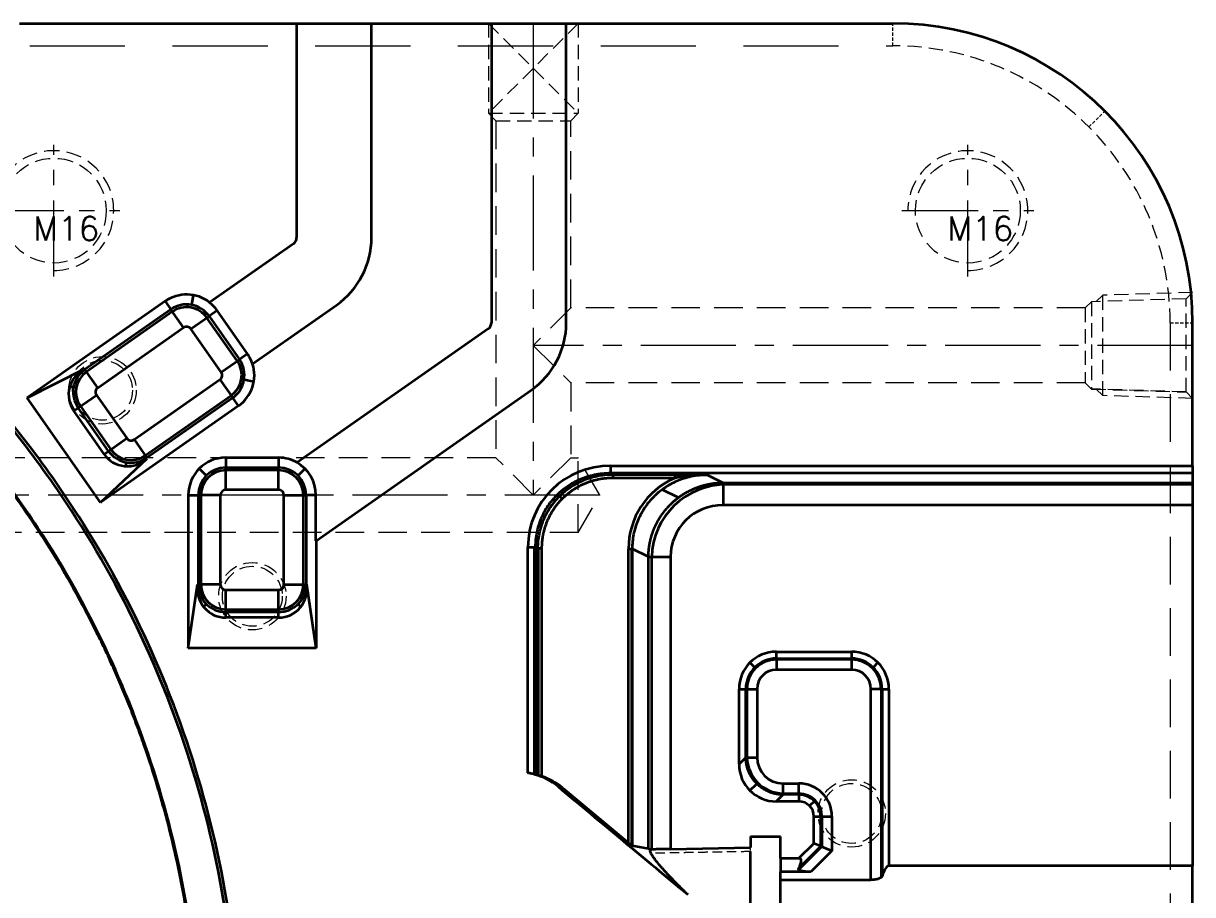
# Model space of a CAD drawing. Header units: millimetres. Extents: x -55 to 464, y 64 to 432.
# Drawn here: x 289.3 to 445.3, y 315.7 to 432 of the extents above; entities that cross this region are included whole.
import ezdxf

# ---------------------------------------------------------------- set-up
doc = ezdxf.new("R2010")
doc.units = ezdxf.units.MM
doc.linetypes.add('CENTER', pattern=[50.8, 31.75, -6.35, 6.35, -6.35])
doc.linetypes.add('HIDDEN', pattern=[9.525, 6.35, -3.175])
for name, color, linetype, lineweight in [('cool', 153, 'HIDDEN', 9), ('core', 7, 'Continuous', 20), ('screw', 33, 'Continuous', 13)]:
    doc.layers.add(name, color=color, linetype=linetype, lineweight=lineweight)
doc.styles.add('TXT', font='txt.shx', dxfattribs={"bigfont": 'gbcbig.shx'})

# ---------------------------------------------------------------- blocks, each defined once
blk = doc.blocks.new('screw_m16_g')
at = {"layer": 'screw', "color": 1, "linetype": 'CENTER', "ltscale": 0.32}
for p, q in [((0, -8.8), (0, 8.8)), ((-8.8, 0), (8.8, 0))]:
    blk.add_line(p, q, dxfattribs=at)
at = {"layer": 'screw', "color": 33, "linetype": 'HIDDEN', "ltscale": 0.32}
blk.add_circle((0, 0), 7, dxfattribs=at)
at = {"layer": 'screw', "color": 92, "linetype": 'HIDDEN', "ltscale": 0.32}
blk.add_arc((0, 0), 8, 270, 180, dxfattribs=at)
at = {"layer": 'screw', "color": 6, "style": 'TXT'}
blk.add_text('M16', height=3.2, dxfattribs=at).set_placement((-2.72, -4))
blk = doc.blocks.new('cool_jt_f12')
at = {"layer": 'cool', "ltscale": 0.3}
for p, q in [((0, 7.0785), (0.856, 6.2225)), ((0, 7.0785), (12, 6.7035)), ((12, 6.7035), (12.856, 5.8475)), ((12, 6.7035), (12, -6.7035)), ((0.856, 6.2225), (0.856, -6.2225)), ((13.5, 5.827375), (0.856, 6.2225)), ((0.856, 6.2225), (13.5, 5.827375)), ((14.327375, 5), (13.5, 5.827375)), ((13.5, -5.827375), (13.5, 5.827375)), ((14.327375, -5), (14.327375, 5)), ((0.856, -6.2225), (0, -7.0785)), ((0.856, -6.2225), (13.5, -5.827375)), ((12, -6.7035), (12.856, -5.8475)), ((13.5, -5.827375), (14.327375, -5)), ((0, -7.0785), (12, -6.7035))]:
    blk.add_line(p, q, dxfattribs=at)
blk = doc.blocks.new('cool_jt_g15')
at = {"layer": 'cool', "ltscale": 0.3}
for p, q in [((0, 6), (12, 6)), ((0, 6), (12, -6)), ((0, -6), (12, 6)), ((12, -6), (12, 6)), ((12, 6), (13, 5)), ((13, -5), (13, 5)), ((0, -6), (12, -6)), ((12, -6), (13, -5))]:
    blk.add_line(p, q, dxfattribs=at)
blk = doc.blocks.new('H-SL-3-1')
at = {"layer": 'cool', "color": 1, "linetype": 'CENTER', "ltscale": 0.4}
for p, q in [((412, 63), (412, 0)), ((500, 20), (412, 20)), ((420.89, 0), (0, 0))]:
    blk.add_line(p, q, dxfattribs=at)
at = {"layer": 'cool', "ltscale": 0.6}
for p, q in [((407, 50), (407, 5)), ((417, 25), (417, 50)), ((417, 25), (412, 20)), ((485.67, 25), (417, 25)), ((412, 20), (417, 15)), ((485.67, 15), (417, 15)), ((417, 15), (417, 5)), ((407, 5), (14.33, 5)), ((412, 0), (407, 5)), ((417, 5), (412, 0)), ((417, 5), (418, 5)), ((418, -5), (418, 5)), ((420.89, 0), (418, 5)), ((418, -5), (420.89, 0)), ((418, -5), (14.33, -5))]:
    blk.add_line(p, q, dxfattribs=at)
for name, p, rotation in [('cool_jt_g15', (412, 63), 269.9999999999961), ('cool_jt_f12', (500, 20), 180)]:
    blk.add_blockref(name, p, dxfattribs=dict(at, rotation=rotation))

msp = doc.modelspace()

# ---------------------------------------------------------------- linework, layer by layer
at = {"layer": 'core', "color": 7, "linetype": 'Continuous', "lineweight": 35}
for p, q in [((288.77, 432.005), (325.745, 432.005)), ((325.745, 432.005), (335.745, 432.005)), ((325.745, 432.005), (325.745, 403.404)), ((335.745, 432.005), (351.734, 432.005)), ((335.745, 403.404), (335.745, 432.005)), ((351.734, 432.005), (361.734, 432.005)), ((351.734, 432.005), (351.734, 392.024)), ((361.734, 432.005), (405.328, 432.005)), ((361.734, 392.024), (361.734, 432.005)), ((325.318, 402.585), (314.119, 394.743)), ((308.185, 394.89), (289.77, 381.996)), ((308.185, 394.89), (308.944, 393.806)), ((311.921, 395.719), (311.691, 394.415)), ((308.944, 393.806), (297.492, 385.787)), ((309.152, 393.509), (297.7, 385.49)), ((310.648, 391.373), (308.944, 393.806)), ((315.134, 393.653), (314.064, 392.903)), ((314.119, 394.743), (314.105, 394.733)), ((319.177, 387.879), (315.134, 393.653)), ((319.855, 386.552), (331.054, 394.393)), ((311.631, 391.199), (314.064, 392.903)), ((317.81, 386.921), (313.767, 392.695)), ((314.064, 392.903), (318.107, 387.129)), ((445.328, 372.921), (445.328, 392.005)), ((299.196, 383.354), (310.648, 391.373)), ((315.673, 385.425), (311.631, 391.199)), ((351.307, 391.205), (325.815, 373.355)), ((315.673, 385.425), (318.107, 387.129)), ((319.177, 387.879), (318.107, 387.129)), ((289.77, 381.996), (297.442, 385.858)), ((297.442, 385.858), (297.492, 385.787)), ((299.196, 383.354), (297.492, 385.787)), ((319.841, 386.542), (319.855, 386.552)), ((304.048, 376.424), (315.5, 384.443)), ((315.5, 384.443), (317.204, 382.009)), ((320.019, 384.152), (318.716, 384.382)), ((295.47, 383.504), (295.98, 383.414)), ((296.589, 380.667), (299.022, 382.371)), ((299.022, 382.371), (303.065, 376.597)), ((328.333, 362.91), (357.043, 383.013)), ((299.549, 368.031), (289.77, 381.996)), ((296.886, 380.875), (300.929, 375.101)), ((317.963, 380.925), (299.549, 368.031)), ((305.544, 374.288), (316.996, 382.306)), ((317.204, 382.009), (305.752, 373.99)), ((317.963, 380.925), (317.204, 382.009)), ((295.993, 380.25), (296.589, 380.667)), ((300.036, 374.476), (295.993, 380.25)), ((300.632, 374.893), (296.589, 380.667)), ((300.632, 374.893), (303.065, 376.597)), ((304.048, 376.424), (305.752, 373.99)), ((300.036, 374.476), (300.632, 374.893)), ((299.549, 368.031), (305.802, 373.919)), ((303.005, 373.381), (302.915, 372.871)), ((305.802, 373.919), (305.752, 373.99)), ((316.284, 374.014), (316.284, 372.69)), ((316.284, 374.014), (323.333, 374.014)), ((323.333, 374.014), (323.333, 372.69)), ((325.815, 373.355), (325.799, 373.344)), ((312.749, 372.549), (313.685, 371.614)), ((316.284, 369.72), (316.284, 372.69)), ((316.284, 372.69), (323.333, 372.69)), ((323.333, 372.327), (316.284, 372.327)), ((323.333, 369.72), (323.333, 372.69)), ((325.933, 371.614), (326.857, 372.538)), ((367.636, 372.921), (445.328, 372.921)), ((367.636, 372.921), (367.636, 371.925)), ((367.636, 372.005), (445.328, 372.005)), ((445.328, 371.925), (367.636, 371.925)), ((367.636, 371.925), (367.961, 371.783)), ((367.961, 371.783), (367.961, 371.284)), ((367.961, 371.783), (376.197, 371.783)), ((367.961, 371.743), (376.197, 371.743)), ((376.197, 371.783), (376.197, 371.284)), ((380.532, 371.703), (382.652, 370.661)), ((445.328, 372.921), (445.328, 371.925)), ((445.328, 371.925), (445.328, 370.661)), ((362.129, 369.945), (361.775, 370.1)), ((376.197, 371.284), (367.961, 371.284)), ((382.652, 370.661), (445.328, 370.661)), ((382.652, 370.661), (382.652, 367.673)), ((445.328, 370.422), (383.139, 370.422)), ((445.328, 370.661), (445.328, 367.673)), ((311.284, 369.014), (312.608, 369.014)), ((311.284, 369.014), (311.284, 348.553)), ((315.579, 369.014), (312.608, 369.014)), ((312.608, 369.014), (312.608, 357.053)), ((312.971, 369.014), (312.971, 357.053)), ((315.579, 357.053), (315.579, 369.014)), ((323.333, 369.72), (316.284, 369.72)), ((324.039, 369.014), (327.009, 369.014)), ((324.039, 357.053), (324.039, 369.014)), ((326.646, 357.053), (326.646, 369.014)), ((327.009, 369.014), (327.009, 357.053)), ((328.316, 369.014), (327.009, 369.014)), ((328.316, 362.898), (328.316, 369.014)), ((361.196, 368.527), (360.85, 368.874)), ((374.52, 369.742), (376.694, 368.674)), ((445.328, 367.673), (382.652, 367.673)), ((445.328, 367.673), (445.328, 319.505)), ((328.333, 362.91), (328.316, 362.898)), ((328.333, 362.91), (328.333, 348.553)), ((356.61, 331.904), (356.61, 362.068)), ((356.61, 362.068), (357.591, 362.068)), ((357.43, 362.068), (357.43, 331.731)), ((357.591, 362.068), (357.591, 331.69)), ((357.949, 361.911), (357.591, 362.068)), ((357.949, 331.596), (357.949, 361.911)), ((357.949, 361.911), (358.439, 361.911)), ((358.029, 331.574), (358.029, 361.911)), ((358.439, 361.911), (358.439, 331.455)), ((370.029, 361.822), (370.522, 361.822)), ((370.029, 322.596), (370.029, 361.822)), ((370.448, 361.822), (370.448, 322.273)), ((372.697, 360.753), (370.522, 361.822)), ((370.522, 361.822), (370.522, 322.233)), ((372.697, 321.811), (372.697, 360.753)), ((372.697, 360.753), (375.65, 360.753)), ((373.137, 321.674), (373.137, 360.753)), ((375.65, 360.753), (375.65, 321.749)), ((311.284, 348.553), (312.521, 357.053)), ((312.521, 357.053), (312.608, 357.053)), ((315.579, 357.053), (312.608, 357.053)), ((316.284, 356.348), (323.333, 356.348)), ((316.284, 353.377), (316.284, 356.348)), ((323.333, 353.377), (323.333, 356.348)), ((324.039, 357.053), (327.009, 357.053)), ((327.096, 357.053), (327.009, 357.053)), ((328.333, 348.553), (327.096, 357.053)), ((313.318, 354.087), (313.685, 354.454)), ((325.933, 354.454), (326.299, 354.087)), ((316.284, 353.74), (323.333, 353.74)), ((323.333, 353.377), (316.284, 353.377)), ((316.284, 352.649), (316.284, 353.377)), ((323.333, 352.649), (323.333, 353.377)), ((323.333, 352.649), (316.284, 352.649)), ((328.333, 348.553), (311.284, 348.553)), ((389.785, 348.101), (399.796, 348.101)), ((389.785, 347.191), (389.785, 348.101)), ((399.796, 348.101), (399.796, 347.191)), ((386.892, 345.993), (386.249, 346.636)), ((389.785, 347.191), (389.785, 345.699)), ((389.785, 347.191), (399.796, 347.191)), ((399.796, 347.05), (389.785, 347.05)), ((399.796, 347.191), (399.796, 345.699)), ((403.331, 346.636), (402.688, 345.993)), ((399.796, 345.699), (389.785, 345.699)), ((384.785, 333.073), (384.785, 343.101)), ((384.785, 343.101), (385.695, 343.101)), ((385.695, 343.101), (387.186, 343.101)), ((385.695, 333.983), (385.695, 343.101)), ((385.836, 343.101), (385.836, 333.983)), ((387.186, 343.101), (387.186, 333.983)), ((403.886, 343.101), (402.394, 343.101)), ((402.394, 317.622), (402.394, 343.101)), ((403.745, 343.101), (403.745, 317.936)), ((403.886, 343.101), (404.796, 343.101)), ((403.886, 343.101), (403.886, 318.106)), ((404.796, 343.101), (404.796, 319.505)), ((385.695, 333.983), (384.785, 333.073)), ((385.695, 333.983), (387.186, 333.983)), ((357.591, 331.69), (357.949, 331.596)), ((361.238, 329.923), (360.639, 330.08)), ((361.238, 329.923), (370.029, 322.596)), ((386.238, 329.554), (387.155, 330.471)), ((390.667, 330.502), (392.785, 330.502)), ((390.667, 329.011), (390.667, 330.502)), ((392.785, 329.011), (392.785, 330.502)), ((389.757, 328.101), (390.667, 329.011)), ((392.785, 328.101), (389.757, 328.101)), ((390.667, 329.152), (392.785, 329.152)), ((392.785, 329.011), (390.667, 329.011)), ((392.785, 329.011), (392.785, 328.101)), ((394.842, 328.158), (394.199, 327.515)), ((394.785, 326.101), (395.695, 326.101)), ((394.785, 322.505), (394.785, 326.101)), ((395.695, 326.101), (397.186, 326.101)), ((395.695, 322.128), (395.695, 326.101)), ((395.836, 326.101), (395.836, 322.069)), ((397.186, 326.101), (397.186, 321.51)), ((386.329, 323.406), (386.329, 321.935)), ((386.329, 323.404), (390.329, 323.404)), ((390.329, 320.505), (390.329, 323.406)), ((370.522, 322.233), (372.697, 321.811)), ((375.65, 321.749), (386.329, 321.935)), ((392.724, 319.158), (395.695, 322.128)), ((392.765, 318.999), (395.836, 322.069)), ((392.785, 320.505), (394.785, 322.505)), ((397.186, 321.51), (394.369, 318.692)), ((395.695, 322.128), (394.785, 322.505)), ((395.695, 322.128), (397.186, 321.51)), ((390.329, 320.505), (392.785, 320.505)), ((390.329, 320.505), (390.329, 318.692)), ((390.329, 317.622), (390.329, 318.692)), ((394.369, 318.692), (390.329, 318.692)), ((445.328, 319.505), (404.796, 319.505)), ((445.328, 264.506), (445.328, 319.505)), ((390.329, 266.389), (390.329, 317.622)), ((390.329, 317.622), (402.394, 317.622))]:
    msp.add_line(p, q, dxfattribs=at)
at = {"layer": 'core', "color": 8, "linetype": 'HIDDEN', "lineweight": 18, "ltscale": 0.07}
for p, q in [((405.328, 429.005), (405.328, 432.005)), ((431.491, 418.168), (433.612, 420.289)), ((442.328, 392.005), (445.328, 392.005))]:
    msp.add_line(p, q, dxfattribs=at)
at = {"layer": 'core', "color": 8, "linetype": 'HIDDEN', "lineweight": 18, "ltscale": 2}
msp.add_line((-14.672, 429.005), (405.328, 429.005), dxfattribs=at)
at = {"layer": 'core', "color": 8, "linetype": 'HIDDEN', "lineweight": 18}
msp.add_line((442.328, 392.005), (442.328, 172.005), dxfattribs=at)
at = {"layer": 'core', "color": 8, "linetype": 'HIDDEN', "lineweight": 18, "ltscale": 0.005}
msp.add_line((357.591, 331.69), (357.43, 331.732), dxfattribs=at)
at = {"layer": 'core', "color": 8, "linetype": 'HIDDEN', "lineweight": 18, "ltscale": 0.3}
for centre, radius in [((299.829, 383.005), 4.5), ((299.829, 383.005), 4), ((319.829, 355.505), 4.5), ((319.829, 355.505), 4), ((399.829, 326.505), 4.5), ((399.829, 326.505), 4)]:
    msp.add_circle(centre, radius, dxfattribs=at)
at = {"layer": 'core', "color": 7, "linetype": 'Continuous', "lineweight": 35}
for centre, radius, start, end in [((405.328, 392.005), 40, 0, 90), ((324.745, 403.404), 1, 305, 0), ((324.745, 403.404), 11, 305, 0), ((311.053, 390.795), 5, 52.16559, 125), ((311.053, 390.795), 3.676, 35, 125), ((311.053, 390.795), 3.314, 35, 125), ((311.053, 390.795), 4.983, 35, 52.2255), ((350.734, 392.024), 1, 305, 0), ((350.734, 392.024), 11, 305, 0), ((311.053, 390.795), 0.706, 35, 125), ((315.095, 385.021), 3.676, 305, 35), ((315.095, 385.021), 4.983, 17.7745, 35), ((299.6, 382.776), 3.676, 125, 215), ((299.6, 382.776), 3.314, 125, 215), ((315.095, 385.021), 3.314, 305, 35), ((315.095, 385.021), 5, 305, 17.83441), ((315.095, 385.021), 0.706, 305, 35), ((299.6, 382.776), 0.706, 125, 215), ((303.643, 377.002), 0.706, 215, 305), ((303.643, 377.002), 3.676, 215, 305), ((303.643, 377.002), 3.314, 215, 305), ((316.284, 369.014), 5, 90, 180), ((323.333, 369.014), 5, 60.2408, 90), ((323.333, 369.014), 4.983, 0, 60.33225), ((316.284, 369.014), 3.676, 90, 180), ((316.284, 369.014), 3.314, 90, 180), ((323.333, 369.014), 3.676, 0, 90), ((323.333, 369.014), 3.314, 0, 90), ((316.284, 369.014), 0.706, 90, 180), ((323.333, 369.014), 0.706, 0, 90), ((316.284, 357.053), 3.676, 180, 270), ((316.284, 357.053), 3.314, 180, 270), ((316.284, 357.053), 0.706, 180, 270), ((323.333, 357.053), 3.314, 270, 0), ((323.333, 357.053), 0.706, 270, 0), ((323.333, 357.053), 3.676, 270, 0), ((389.785, 343.101), 5, 90, 180), ((399.796, 343.101), 5, 0, 90), ((389.785, 343.101), 4.09, 90, 180), ((389.785, 343.101), 3.949, 90, 180), ((399.796, 343.101), 4.09, 0, 90), ((399.796, 343.101), 3.949, 0, 90), ((389.785, 343.101), 2.598, 90, 180), ((399.796, 343.101), 2.598, 0, 90), ((392.785, 326.101), 4.402, 0, 90), ((392.785, 326.101), 3.051, 0, 90), ((392.785, 326.101), 2.91, 0, 90), ((392.785, 326.101), 2, 0, 90)]:
    msp.add_arc(centre, radius, start, end, dxfattribs=at)
at = {"layer": 'core', "color": 8, "linetype": 'HIDDEN', "lineweight": 18, "ltscale": 0.3}
msp.add_arc((405.328, 392.005), 37, 0, 90, dxfattribs=at)
at = {"layer": 'core', "color": 7, "linetype": 'Continuous', "lineweight": 35}
for centre, major_axis, ratio, start_param, end_param in [((299.142, 382.455), (3.149, 2.205), 0.9893532, 1.4247433, 3.1415927), ((303.185, 376.681), (3.149, 2.205), 0.9893532, 3.1415927, 4.858442), ((367.827, 361.879), (10.311, -4.52), 0.9770757, 1.9925804, 3.5463201), ((380.695, 361.661), (9.608, -4.72), 0.9808758, 2.4551548, 3.5906035), ((383.295, 360.383), (9.151, -4.495), 0.9808758, 2.0350898, 3.5690336), ((382.76, 360.646), (6.405, -3.147), 0.9808758, 2.0350898, 3.5906035), ((316.284, 356.494), (0, 3.844), 0.9893532, 1.4247433, 3.1415927), ((323.333, 356.494), (0, 3.844), 0.9893532, 3.1415927, 4.858442), ((390.863, 334.179), (3.574, 3.574), 0.9891328, 2.3897481, 3.8934372), ((390.706, 334.022), (2.502, 2.502), 0.9891328, 2.3616577, 3.9215276), ((389.812, 333.128), (3.574, 3.574), 0.9891328, 2.361657, 3.9215283), ((355.398, 323.994), (-7.901, 2.075), 0.9793727, 4.2664215, 4.7123859), ((355.997, 323.837), (-7.901, 2.075), 0.9793727, 4.2664215, 4.6601083), ((370.029, 322.653), (-0.499, 0.419), 0.0669995, 1.6269993, 3.0215425), ((375.65, 319.29), (-2.995, 2.515), 0.0669995, 5.8523815, 6.1631352), ((364.285, 292.005), (28.736, 28.42), 0.0739094, 6.0491101, 6.3577405), ((404.796, 292.005), (0, 27.5), 0.1051042, 0.0000379, 0.3202838)]:
    msp.add_ellipse(centre, major_axis=major_axis, ratio=ratio, start_param=start_param, end_param=end_param, dxfattribs=at)
at = {"layer": 'core', "color": 8, "linetype": 'HIDDEN', "lineweight": 18, "ltscale": 0.02}
msp.add_ellipse((355.398, 323.994), major_axis=(-7.901, 2.075), ratio=0.9793727, start_param=4.7123858, end_param=4.8150263, dxfattribs=at)
at = {"layer": 'core', "color": 7, "linetype": 'Continuous', "lineweight": 35}
for points, knots in [([(286.888, 204.414), (289.596, 207.7), (296.261, 216.598), (305.236, 232.202), (312.738, 251.383), (317.306, 271.466), (318.84, 292.005), (317.306, 312.544), (312.738, 332.627), (305.236, 351.808), (296.261, 367.412), (289.596, 376.31), (286.888, 379.597)], [0, 0, 0, 0, 0.0672927, 0.1754696, 0.2836464, 0.3918232, 0.5, 0.6081768, 0.7163536, 0.8245304, 0.9327073, 1, 1, 1, 1]), ([(286.705, 204.826), (289.358, 208.055), (295.956, 216.877), (304.871, 232.378), (312.35, 251.503), (316.906, 271.527), (318.435, 292.005), (316.906, 312.484), (312.35, 332.508), (304.871, 351.633), (295.956, 367.133), (289.358, 375.955), (286.705, 379.184)], [0, 0, 0, 0, 0.0663674, 0.1747756, 0.2831837, 0.3915919, 0.5, 0.6084081, 0.7168163, 0.8252244, 0.9336326, 1, 1, 1, 1]), ([(284.345, 210.083), (285.488, 211.53), (286.6, 213), (287.951, 214.867), (288.219, 215.241), (288.752, 215.994), (289.017, 216.372), (289.804, 217.508), (290.32, 218.271), (291.845, 220.575), (292.829, 222.131), (294.256, 224.497), (294.723, 225.29), (295.412, 226.488), (295.64, 226.888), (296.091, 227.692), (296.314, 228.095), (297.422, 230.116), (298.273, 231.75), (299.498, 234.226), (299.897, 235.055), (300.679, 236.722), (301.061, 237.56), (301.808, 239.244), (302.173, 240.09), (302.707, 241.365), (302.883, 241.792), (303.23, 242.645), (303.401, 243.073), (304.245, 245.215), (304.884, 246.94), (306.089, 250.414), (306.656, 252.162), (307.715, 255.682), (308.208, 257.453), (308.893, 260.128), (309.112, 261.023), (309.426, 262.369), (309.529, 262.819), (309.729, 263.718), (309.827, 264.169), (310.303, 266.421), (310.646, 268.228), (311.105, 270.947), (311.248, 271.855), (311.515, 273.673), (311.64, 274.584), (311.985, 277.319), (312.176, 279.148), (312.407, 281.9), (312.474, 282.819), (312.546, 283.969), (312.56, 284.199), (312.586, 284.659), (312.624, 285.349), (312.656, 286.039), (312.751, 288.34), (312.789, 290.179), (312.789, 293.855), (312.713, 297.53), (312.483, 301.201), (312.252, 303.953), (312.166, 304.87), (312.046, 306.016), (312.021, 306.246), (311.97, 306.704), (311.893, 307.391), (311.699, 308.991), (311.512, 310.359), (311.244, 312.179), (311.101, 313.087), (310.642, 315.806), (309.956, 319.417), (309.119, 322.999), (308.434, 325.674), (308.196, 326.564), (307.887, 327.675), (307.825, 327.896), (307.699, 328.34), (307.508, 329.004), (307.312, 329.667), (306.648, 331.873), (306.08, 333.626), (305.173, 336.238), (304.861, 337.105), (304.381, 338.402), (304.218, 338.833), (303.889, 339.694), (303.722, 340.123), (302.877, 342.265), (302.166, 343.962), (301.046, 346.483), (300.665, 347.319), (299.884, 348.984), (299.484, 349.812), (298.26, 352.285), (297.41, 353.917), (296.413, 355.735), (296.302, 355.937), (296.078, 356.34), (295.966, 356.541), (295.627, 357.144), (294.944, 358.346), (294.242, 359.536), (292.816, 361.899), (291.833, 363.454), (289.803, 366.519), (288.756, 368.031), (286.599, 371.011), (285.488, 372.48), (284.345, 373.927)], [0, 0, 0, 0, 0.03125, 0.03125, 0.0390625, 0.0390625, 0.046875, 0.046875, 0.0625, 0.0625, 0.09375, 0.09375, 0.109375, 0.109375, 0.1171875, 0.1171875, 0.125, 0.125, 0.15625, 0.15625, 0.171875, 0.171875, 0.1875, 0.1875, 0.203125, 0.203125, 0.2109375, 0.2109375, 0.21875, 0.21875, 0.25, 0.25, 0.28125, 0.28125, 0.3125, 0.3125, 0.328125, 0.328125, 0.3359375, 0.3359375, 0.34375, 0.34375, 0.375, 0.375, 0.390625, 0.390625, 0.40625, 0.40625, 0.4375, 0.4375, 0.453125, 0.453125, 0.4570313, 0.4570313, 0.4609375, 0.46875, 0.46875, 0.5, 0.5, 0.53125, 0.5625, 0.5625, 0.578125, 0.578125, 0.5820313, 0.5820313, 0.5859375, 0.59375, 0.609375, 0.609375, 0.625, 0.625, 0.65625, 0.6875, 0.6875, 0.703125, 0.703125, 0.7070313, 0.7070313, 0.7109375, 0.71875, 0.71875, 0.75, 0.75, 0.765625, 0.765625, 0.7734375, 0.7734375, 0.78125, 0.78125, 0.8125, 0.8125, 0.828125, 0.828125, 0.84375, 0.84375, 0.875, 0.875, 0.8789063, 0.8789063, 0.8828125, 0.8828125, 0.890625, 0.90625, 0.90625, 0.9375, 0.9375, 0.96875, 0.96875, 1, 1, 1, 1]), ([(284.408, 209.943), (286.808, 212.98), (292.83, 221.325), (300.976, 235.94), (307.825, 253.959), (311.993, 272.779), (313.392, 292.005), (311.993, 311.231), (307.825, 330.051), (300.976, 348.07), (292.83, 362.686), (286.808, 371.03), (284.408, 374.067)], [0, 0, 0, 0, 0.065602, 0.1742015, 0.282801, 0.3914005, 0.5, 0.6085995, 0.717199, 0.8257985, 0.934398, 1, 1, 1, 1]), ([(367.636, 371.925), (367.263, 371.926), (366.896, 371.906), (366.178, 371.831), (365.826, 371.775), (365.141, 371.631), (364.808, 371.542), (364.162, 371.336), (363.85, 371.219), (363.248, 370.959), (362.958, 370.817), (362.403, 370.511), (362.137, 370.348), (361.631, 370.004), (361.391, 369.823), (361.048, 369.542), (360.882, 369.399), (360.696, 369.228), (360.605, 369.142), (360.56, 369.099), (360.538, 369.077), (360.527, 369.066), (360.521, 369.061), (360.518, 369.058), (360.517, 369.056), (360.516, 369.056), (360.516, 369.055), (360.516, 369.055), (360.284, 368.828), (359.844, 368.351), (359.259, 367.575), (358.754, 366.745), (358.474, 366.16), (358.224, 365.563), (358.114, 365.258), (357.924, 364.639), (357.844, 364.324), (357.717, 363.688), (357.669, 363.366), (357.606, 362.719), (357.59, 362.394), (357.591, 362.068)], [0, 0, 0, 0, 0.0625, 0.0625, 0.125, 0.125, 0.1875, 0.1875, 0.25, 0.25, 0.3125, 0.3125, 0.375, 0.375, 0.4375, 0.4375, 0.46875, 0.484375, 0.4921875, 0.4960938, 0.4980469, 0.4990234, 0.4995117, 0.4997559, 0.4998779, 0.499939, 0.499939, 0.5, 0.5, 0.5625, 0.625, 0.6875, 0.75, 0.75, 0.8125, 0.8125, 0.875, 0.875, 0.9375, 0.9375, 1, 1, 1, 1]), ([(357.949, 361.911), (357.949, 362.236), (357.965, 362.561), (358.03, 363.208), (358.078, 363.529), (358.206, 364.165), (358.286, 364.479), (358.476, 365.099), (358.587, 365.403), (358.837, 366.001), (359.117, 366.585), (359.621, 367.416), (360.01, 367.934), (360.321, 368.307), (360.481, 368.49), (360.675, 368.696), (360.774, 368.798), (360.824, 368.848), (360.849, 368.873), (360.862, 368.885), (360.868, 368.892), (360.871, 368.895), (360.873, 368.896), (360.873, 368.897), (360.874, 368.897), (360.874, 368.898), (361.077, 369.097), (361.291, 369.292), (361.746, 369.667), (361.985, 369.848), (362.49, 370.193), (362.754, 370.356), (363.307, 370.663), (363.595, 370.806), (364.194, 371.067), (364.505, 371.185), (365.148, 371.393), (365.479, 371.482), (366.161, 371.628), (366.511, 371.685), (367.226, 371.762), (367.591, 371.782), (367.961, 371.783)], [0, 0, 0, 0, 0.0625, 0.0625, 0.125, 0.125, 0.1875, 0.1875, 0.25, 0.25, 0.3125, 0.375, 0.4375, 0.4375, 0.46875, 0.484375, 0.4921875, 0.4960937, 0.4980469, 0.4990234, 0.4995117, 0.4997559, 0.4998779, 0.499939, 0.499939, 0.5, 0.5, 0.5625, 0.5625, 0.625, 0.625, 0.6875, 0.6875, 0.75, 0.75, 0.8125, 0.8125, 0.875, 0.875, 0.9375, 0.9375, 1, 1, 1, 1]), ([(380.532, 371.703), (380.164, 371.703), (379.802, 371.684), (379.092, 371.609), (378.744, 371.553), (378.065, 371.409), (377.734, 371.321), (377.092, 371.116), (376.781, 370.999), (376.181, 370.739), (375.892, 370.597), (375.337, 370.29), (375.071, 370.126), (374.564, 369.78), (374.322, 369.598), (373.978, 369.314), (373.81, 369.169), (373.623, 368.996), (373.531, 368.909), (373.486, 368.865), (373.464, 368.843), (373.452, 368.832), (373.447, 368.826), (373.444, 368.824), (373.443, 368.822), (373.442, 368.822), (373.442, 368.821), (373.441, 368.821), (373.212, 368.594), (372.775, 368.119), (372.193, 367.344), (371.69, 366.515), (371.27, 365.637), (371.049, 365.027), (370.858, 364.405), (370.778, 364.09), (370.65, 363.451), (370.602, 363.128), (370.537, 362.477), (370.521, 362.15), (370.522, 361.822)], [0, 0, 0, 0, 0.0625, 0.0625, 0.125, 0.125, 0.1875, 0.1875, 0.25, 0.25, 0.3125, 0.3125, 0.375, 0.375, 0.4375, 0.4375, 0.46875, 0.484375, 0.4921875, 0.4960938, 0.4980469, 0.4990234, 0.4995117, 0.4997559, 0.4998779, 0.499939, 0.499939, 0.5, 0.5, 0.5625, 0.625, 0.6875, 0.75, 0.8125, 0.8125, 0.875, 0.875, 0.9375, 0.9375, 1, 1, 1, 1]), ([(376.197, 371.783), (376.869, 371.783), (377.541, 371.773), (378.98, 371.745), (379.748, 371.724), (380.519, 371.703), (380.525, 371.703), (380.532, 371.703)], [0, 0, 0, 0, 0.4544512, 0.4544512, 0.9955299, 0.9955299, 1, 1, 1, 1]), ([(380.532, 371.703), (380.509, 371.703), (380.463, 371.703), (380.394, 371.704), (380.324, 371.704), (380.255, 371.704), (380.186, 371.704), (380.117, 371.703), (380.048, 371.703), (379.978, 371.702), (379.909, 371.7), (379.839, 371.699), (379.77, 371.697), (379.7, 371.695), (379.63, 371.693), (379.56, 371.691), (379.491, 371.688), (379.421, 371.685), (379.351, 371.682), (379.28, 371.678), (379.21, 371.674), (379.14, 371.67), (379.07, 371.666), (378.999, 371.661), (378.929, 371.656), (378.858, 371.651), (378.787, 371.646), (378.716, 371.64), (378.645, 371.634), (378.574, 371.628), (378.503, 371.621), (378.432, 371.614), (378.36, 371.607), (378.285, 371.599), (378.208, 371.591), (378.127, 371.582), (378.044, 371.573), (377.958, 371.563), (377.869, 371.552), (377.777, 371.541), (377.683, 371.53), (377.585, 371.517), (377.485, 371.504), (377.382, 371.489), (377.264, 371.472), (377.135, 371.453), (376.997, 371.431), (376.864, 371.409), (376.755, 371.39), (376.667, 371.374), (376.598, 371.362), (376.532, 371.349), (376.477, 371.339), (376.436, 371.331), (376.407, 371.326), (376.38, 371.32), (376.355, 371.315), (376.331, 371.31), (376.31, 371.305), (376.29, 371.301), (376.273, 371.297), (376.257, 371.293), (376.243, 371.289), (376.231, 371.286), (376.221, 371.283), (376.212, 371.28), (376.206, 371.278), (376.202, 371.277), (376.2, 371.276)], [0, 0, 0, 0, 0.0158931, 0.0317985, 0.0477166, 0.0636479, 0.0795928, 0.0955517, 0.1115251, 0.1275134, 0.1435169, 0.1595362, 0.1755714, 0.1916232, 0.2076917, 0.2237774, 0.2398805, 0.2560015, 0.2721407, 0.2882983, 0.3044748, 0.3206703, 0.3368851, 0.3531197, 0.3693741, 0.3856487, 0.4019438, 0.4182595, 0.4345961, 0.4509538, 0.4673329, 0.4837335, 0.5001559, 0.5173946, 0.5352814, 0.5538182, 0.5730072, 0.5928504, 0.6133499, 0.6345079, 0.6563268, 0.6788088, 0.7019562, 0.7257714, 0.7502569, 0.7834873, 0.8154183, 0.8460446, 0.8753608, 0.8914873, 0.9072825, 0.9227456, 0.9378759, 0.9450115, 0.9517204, 0.958002, 0.9638562, 0.9692826, 0.974281, 0.9788512, 0.9829931, 0.9867065, 0.9899914, 0.9928479, 0.9952762, 0.9972768, 0.9988507, 1, 1, 1, 1]), ([(372.697, 360.753), (372.697, 360.77), (372.697, 360.802), (372.698, 360.851), (372.698, 360.899), (372.699, 360.948), (372.701, 360.997), (372.702, 361.046), (372.704, 361.094), (372.706, 361.143), (372.708, 361.192), (372.711, 361.24), (372.713, 361.289), (372.716, 361.337), (372.72, 361.386), (372.723, 361.435), (372.727, 361.483), (372.731, 361.532), (372.735, 361.58), (372.739, 361.629), (372.744, 361.677), (372.749, 361.725), (372.754, 361.774), (372.759, 361.822), (372.765, 361.87), (372.77, 361.919), (372.776, 361.967), (372.783, 362.015), (372.789, 362.063), (372.796, 362.111), (372.803, 362.159), (372.81, 362.207), (372.818, 362.255), (372.825, 362.303), (372.833, 362.351), (372.841, 362.399), (372.85, 362.447), (372.858, 362.495), (372.867, 362.542), (372.876, 362.59), (372.885, 362.638), (372.895, 362.685), (372.905, 362.733), (372.915, 362.78), (372.925, 362.828), (372.935, 362.875), (372.946, 362.922), (372.957, 362.97), (372.968, 363.017), (372.979, 363.064), (372.991, 363.111), (373.003, 363.158), (373.015, 363.205), (373.027, 363.252), (373.04, 363.299), (373.052, 363.345), (373.065, 363.392), (373.079, 363.439), (373.092, 363.485), (373.106, 363.532), (373.12, 363.578), (373.134, 363.624), (373.148, 363.671), (373.162, 363.717), (373.177, 363.763), (373.192, 363.809), (373.207, 363.855), (373.223, 363.901), (373.238, 363.947), (373.254, 363.992), (373.27, 364.038), (373.287, 364.083), (373.303, 364.129), (373.32, 364.174), (373.337, 364.219), (373.354, 364.265), (373.372, 364.31), (373.389, 364.355), (373.407, 364.4), (373.425, 364.444), (373.443, 364.489), (373.462, 364.534), (373.481, 364.578), (373.499, 364.623), (373.519, 364.667), (373.538, 364.711), (373.557, 364.756), (373.577, 364.8), (373.597, 364.844), (373.617, 364.887), (373.638, 364.931), (373.658, 364.975), (373.679, 365.018), (373.7, 365.062), (373.722, 365.105), (373.743, 365.148), (373.765, 365.191), (373.787, 365.234), (373.809, 365.277), (373.831, 365.32), (373.853, 365.363), (373.876, 365.405), (373.899, 365.448), (373.922, 365.49), (373.945, 365.532), (373.969, 365.574), (373.993, 365.616), (374.016, 365.658), (374.041, 365.7), (374.065, 365.742), (374.089, 365.783), (374.114, 365.824), (374.139, 365.866), (374.164, 365.907), (374.189, 365.948), (374.215, 365.989), (374.241, 366.029), (374.266, 366.07), (374.293, 366.11), (374.319, 366.151), (374.345, 366.191), (374.372, 366.231), (374.399, 366.271), (374.426, 366.311), (374.453, 366.35), (374.48, 366.39), (374.508, 366.429), (374.536, 366.469), (374.564, 366.508), (374.592, 366.547), (374.62, 366.586), (374.649, 366.624), (374.678, 366.663), (374.707, 366.701), (374.736, 366.74), (374.765, 366.778), (374.794, 366.816), (374.824, 366.854), (374.854, 366.891), (374.884, 366.929), (374.914, 366.966), (374.944, 367.003), (374.975, 367.04), (375.006, 367.077), (375.037, 367.114), (375.068, 367.151), (375.099, 367.187), (375.13, 367.224), (375.162, 367.26), (375.194, 367.296), (375.225, 367.332), (375.258, 367.367), (375.29, 367.403), (375.322, 367.438), (375.355, 367.474), (375.388, 367.509), (375.421, 367.544), (375.454, 367.578), (375.487, 367.613), (375.52, 367.647), (375.554, 367.682), (375.588, 367.716), (375.63, 367.757), (375.68, 367.807), (375.738, 367.864), (375.797, 367.92), (375.857, 367.976), (375.917, 368.032), (375.978, 368.087), (376.04, 368.143), (376.102, 368.197), (376.165, 368.252), (376.229, 368.306), (376.293, 368.36), (376.358, 368.413), (376.423, 368.466), (376.49, 368.518), (376.556, 368.57), (376.624, 368.622), (376.692, 368.673), (376.761, 368.724), (376.83, 368.774), (376.9, 368.824), (376.971, 368.874), (377.042, 368.923), (377.114, 368.971), (377.187, 369.019), (377.26, 369.067), (377.334, 369.114), (377.408, 369.16), (377.483, 369.206), (377.559, 369.252), (377.635, 369.297), (377.712, 369.341), (377.789, 369.385), (377.868, 369.428), (377.946, 369.471), (378.026, 369.513), (378.105, 369.554), (378.186, 369.595), (378.267, 369.635), (378.349, 369.675), (378.431, 369.714), (378.514, 369.752), (378.597, 369.79), (378.681, 369.827), (378.766, 369.863), (378.851, 369.899), (378.937, 369.934), (379.023, 369.968), (379.11, 370.001), (379.197, 370.034), (379.285, 370.066), (379.374, 370.098), (379.463, 370.128), (379.552, 370.158), (379.642, 370.187), (379.733, 370.216), (379.824, 370.243), (379.915, 370.27), (380.007, 370.296), (380.1, 370.321), (380.193, 370.346), (380.286, 370.369), (380.38, 370.392), (380.474, 370.413), (380.569, 370.434), (380.664, 370.455), (380.76, 370.474), (380.856, 370.492), (380.953, 370.51), (381.05, 370.526), (381.147, 370.542), (381.245, 370.556), (381.343, 370.57), (381.442, 370.583), (381.541, 370.595), (381.64, 370.606), (381.74, 370.616), (381.84, 370.625), (381.94, 370.633), (382.041, 370.64), (382.142, 370.646), (382.243, 370.651), (382.345, 370.655), (382.447, 370.658), (382.549, 370.66), (382.617, 370.661), (382.652, 370.661)], [0, 0, 0, 0, 0.0031277, 0.006255, 0.0093819, 0.0125083, 0.0156344, 0.01876, 0.0218852, 0.02501, 0.0281344, 0.0312584, 0.034382, 0.0375052, 0.040628, 0.0437504, 0.0468724, 0.0499939, 0.0531151, 0.0562359, 0.0593563, 0.0624763, 0.0655959, 0.0687151, 0.0718339, 0.0749524, 0.0780704, 0.0811881, 0.0843053, 0.0874222, 0.0905387, 0.0936549, 0.0967706, 0.099886, 0.103001, 0.1061156, 0.1092298, 0.1123437, 0.1154572, 0.1185703, 0.121683, 0.1247954, 0.1279074, 0.1310191, 0.1341304, 0.1372413, 0.1403518, 0.143462, 0.1465719, 0.1496814, 0.1527905, 0.1558993, 0.1590077, 0.1621157, 0.1652234, 0.1683308, 0.1714378, 0.1745445, 0.1776508, 0.1807568, 0.1838624, 0.1869677, 0.1900726, 0.1931773, 0.1962815, 0.1993855, 0.2024891, 0.2055923, 0.2086953, 0.2117979, 0.2149001, 0.2180021, 0.2211037, 0.224205, 0.2273059, 0.2304066, 0.2335069, 0.2366069, 0.2397065, 0.2428059, 0.2459049, 0.2490037, 0.2521021, 0.2552002, 0.2582979, 0.2613954, 0.2644926, 0.2675894, 0.270686, 0.2737822, 0.2768781, 0.2799738, 0.2830691, 0.2861642, 0.2892589, 0.2923533, 0.2954475, 0.2985413, 0.3016349, 0.3047281, 0.3078211, 0.3109138, 0.3140062, 0.3170983, 0.3201901, 0.3232816, 0.3263729, 0.3294639, 0.3325546, 0.335645, 0.3387351, 0.341825, 0.3449146, 0.3480039, 0.3510929, 0.3541817, 0.3572702, 0.3603584, 0.3634464, 0.3665341, 0.3696215, 0.3727087, 0.3757956, 0.3788823, 0.3819686, 0.3850548, 0.3881407, 0.3912263, 0.3943117, 0.3973968, 0.4004816, 0.4035663, 0.4066506, 0.4097348, 0.4128186, 0.4159023, 0.4189857, 0.4220688, 0.4251517, 0.4282344, 0.4313168, 0.434399, 0.437481, 0.4405627, 0.4436442, 0.4467255, 0.4498065, 0.4528873, 0.4559679, 0.4590483, 0.4621284, 0.4652083, 0.468288, 0.4713675, 0.4744467, 0.4775258, 0.4806046, 0.4836832, 0.4867616, 0.4898398, 0.4929177, 0.4959955, 0.4990731, 0.504283, 0.509509, 0.5147512, 0.5200094, 0.5252838, 0.5305743, 0.535881, 0.5412038, 0.5465428, 0.5518979, 0.5572692, 0.5626566, 0.5680603, 0.5734801, 0.5789161, 0.5843684, 0.5898368, 0.5953214, 0.6008223, 0.6063394, 0.6118727, 0.6174222, 0.622988, 0.62857, 0.6341683, 0.6397828, 0.6454136, 0.6510607, 0.6567241, 0.6624037, 0.6680996, 0.6738118, 0.6795403, 0.6852851, 0.6910462, 0.6968237, 0.7026174, 0.7084275, 0.7142539, 0.7200966, 0.7259557, 0.7318311, 0.7377229, 0.743631, 0.7495555, 0.7554963, 0.7614535, 0.7674271, 0.773417, 0.7794234, 0.7854461, 0.7914852, 0.7975407, 0.8036127, 0.809701, 0.8158057, 0.8219269, 0.8280644, 0.8342184, 0.8403888, 0.8465757, 0.852779, 0.8589987, 0.8652348, 0.8714875, 0.8777565, 0.884042, 0.890344, 0.8966625, 0.9029974, 0.9093488, 0.9157167, 0.922101, 0.9285018, 0.9349191, 0.941353, 0.9478033, 0.9542701, 0.9607534, 0.9672532, 0.9737695, 0.9803024, 0.9868517, 0.9934176, 1, 1, 1, 1]), ([(390.667, 329.011), (390.655, 329.011), (390.631, 329.011), (390.595, 329.011), (390.559, 329.012), (390.523, 329.013), (390.487, 329.014), (390.451, 329.016), (390.415, 329.018), (390.379, 329.02), (390.343, 329.022), (390.307, 329.025), (390.271, 329.028), (390.236, 329.031), (390.2, 329.034), (390.164, 329.038), (390.128, 329.042), (390.092, 329.046), (390.057, 329.05), (390.021, 329.055), (389.985, 329.06), (389.95, 329.065), (389.914, 329.07), (389.879, 329.076), (389.843, 329.082), (389.808, 329.088), (389.772, 329.094), (389.737, 329.101), (389.702, 329.108), (389.666, 329.115), (389.631, 329.123), (389.596, 329.13), (389.561, 329.138), (389.526, 329.147), (389.491, 329.155), (389.456, 329.164), (389.421, 329.173), (389.386, 329.182), (389.352, 329.191), (389.317, 329.201), (389.282, 329.211), (389.248, 329.221), (389.214, 329.232), (389.179, 329.242), (389.145, 329.253), (389.111, 329.265), (389.077, 329.276), (389.043, 329.288), (389.009, 329.3), (388.975, 329.312), (388.941, 329.324), (388.907, 329.337), (388.874, 329.35), (388.84, 329.363), (388.807, 329.376), (388.774, 329.39), (388.741, 329.404), (388.708, 329.418), (388.675, 329.432), (388.642, 329.447), (388.609, 329.462), (388.576, 329.477), (388.544, 329.492), (388.511, 329.508), (388.479, 329.523), (388.447, 329.539), (388.415, 329.556), (388.383, 329.572), (388.351, 329.589), (388.319, 329.606), (388.288, 329.623), (388.256, 329.64), (388.225, 329.658), (388.194, 329.676), (388.162, 329.694), (388.131, 329.712), (388.101, 329.73), (388.07, 329.749), (388.039, 329.768), (388.009, 329.787), (387.979, 329.807), (387.949, 329.826), (387.919, 329.846), (387.889, 329.866), (387.859, 329.886), (387.829, 329.907), (387.8, 329.927), (387.771, 329.948), (387.742, 329.969), (387.713, 329.991), (387.684, 330.012), (387.655, 330.034), (387.627, 330.056), (387.598, 330.078), (387.57, 330.1), (387.542, 330.123), (387.514, 330.145), (387.487, 330.168), (387.459, 330.191), (387.432, 330.215), (387.405, 330.238), (387.378, 330.262), (387.351, 330.286), (387.324, 330.31), (387.298, 330.334), (387.271, 330.359), (387.245, 330.383), (387.219, 330.408), (387.193, 330.433), (387.168, 330.459), (387.142, 330.484), (387.117, 330.51), (387.092, 330.535), (387.067, 330.561), (387.043, 330.587), (387.018, 330.614), (386.994, 330.64), (386.97, 330.667), (386.946, 330.694), (386.922, 330.721), (386.899, 330.748), (386.875, 330.775), (386.852, 330.803), (386.829, 330.831), (386.807, 330.858), (386.784, 330.886), (386.762, 330.915), (386.74, 330.943), (386.718, 330.971), (386.696, 331), (386.674, 331.029), (386.653, 331.058), (386.632, 331.087), (386.611, 331.116), (386.591, 331.146), (386.57, 331.175), (386.55, 331.205), (386.53, 331.235), (386.51, 331.265), (386.49, 331.295), (386.471, 331.325), (386.452, 331.356), (386.433, 331.386), (386.414, 331.417), (386.396, 331.448), (386.378, 331.479), (386.359, 331.51), (386.342, 331.541), (386.324, 331.572), (386.307, 331.604), (386.29, 331.635), (386.273, 331.667), (386.256, 331.699), (386.239, 331.731), (386.223, 331.763), (386.207, 331.795), (386.192, 331.827), (386.176, 331.86), (386.161, 331.892), (386.146, 331.925), (386.131, 331.958), (386.116, 331.991), (386.102, 332.024), (386.088, 332.057), (386.074, 332.09), (386.06, 332.123), (386.047, 332.157), (386.034, 332.19), (386.021, 332.224), (386.008, 332.257), (385.996, 332.291), (385.984, 332.325), (385.972, 332.359), (385.96, 332.393), (385.948, 332.427), (385.937, 332.461), (385.926, 332.495), (385.916, 332.53), (385.905, 332.564), (385.895, 332.599), (385.885, 332.633), (385.875, 332.668), (385.866, 332.702), (385.857, 332.737), (385.848, 332.772), (385.839, 332.807), (385.83, 332.842), (385.822, 332.877), (385.814, 332.912), (385.807, 332.947), (385.799, 332.982), (385.792, 333.018), (385.785, 333.053), (385.778, 333.088), (385.772, 333.124), (385.766, 333.159), (385.76, 333.195), (385.754, 333.23), (385.749, 333.266), (385.743, 333.301), (385.739, 333.337), (385.734, 333.373), (385.73, 333.409), (385.725, 333.444), (385.722, 333.48), (385.718, 333.516), (385.715, 333.552), (385.711, 333.588), (385.709, 333.623), (385.706, 333.659), (385.704, 333.695), (385.702, 333.731), (385.7, 333.767), (385.698, 333.803), (385.697, 333.839), (385.696, 333.875), (385.695, 333.911), (385.695, 333.947), (385.695, 333.971), (385.695, 333.983)], [0, 0, 0, 0, 0.0046164, 0.0092325, 0.0138485, 0.0184642, 0.0230797, 0.027695, 0.0323101, 0.0369249, 0.0415396, 0.046154, 0.0507682, 0.0553823, 0.0599961, 0.0646097, 0.0692232, 0.0738364, 0.0784494, 0.0830623, 0.0876749, 0.0922874, 0.0968997, 0.1015118, 0.1061237, 0.1107355, 0.1153471, 0.1199585, 0.1245697, 0.1291807, 0.1337916, 0.1384023, 0.1430129, 0.1476233, 0.1522335, 0.1568436, 0.1614535, 0.1660633, 0.1706729, 0.1752824, 0.1798917, 0.1845009, 0.1891099, 0.1937188, 0.1983275, 0.2029361, 0.2075446, 0.212153, 0.2167612, 0.2213693, 0.2259772, 0.230585, 0.2351928, 0.2398003, 0.2444078, 0.2490152, 0.2536224, 0.2582295, 0.2628366, 0.2674435, 0.2720503, 0.276657, 0.2812636, 0.2858701, 0.2904765, 0.2950828, 0.299689, 0.3042951, 0.3089012, 0.3135071, 0.318113, 0.3227188, 0.3273245, 0.3319301, 0.3365356, 0.3411411, 0.3457465, 0.3503519, 0.3549571, 0.3595623, 0.3641674, 0.3687725, 0.3733775, 0.3779825, 0.3825874, 0.3871922, 0.391797, 0.3964018, 0.4010064, 0.4056111, 0.4102157, 0.4148203, 0.4194248, 0.4240293, 0.4286338, 0.4332382, 0.4378426, 0.4424469, 0.4470513, 0.4516556, 0.4562599, 0.4608642, 0.4654684, 0.4700727, 0.4746769, 0.4792811, 0.4838853, 0.4884895, 0.4930937, 0.4976979, 0.5023021, 0.5069063, 0.5115105, 0.5161147, 0.5207189, 0.5253231, 0.5299273, 0.5345316, 0.5391358, 0.5437401, 0.5483444, 0.5529487, 0.5575531, 0.5621574, 0.5667618, 0.5713662, 0.5759707, 0.5805752, 0.5851797, 0.5897843, 0.5943889, 0.5989936, 0.6035982, 0.608203, 0.6128078, 0.6174126, 0.6220175, 0.6266225, 0.6312275, 0.6358326, 0.6404377, 0.6450429, 0.6496481, 0.6542535, 0.6588589, 0.6634644, 0.6680699, 0.6726755, 0.6772812, 0.681887, 0.6864929, 0.6910988, 0.6957049, 0.700311, 0.7049172, 0.7095235, 0.7141299, 0.7187364, 0.723343, 0.7279497, 0.7325565, 0.7371634, 0.7417705, 0.7463776, 0.7509848, 0.7555922, 0.7601997, 0.7648072, 0.769415, 0.7740228, 0.7786307, 0.7832388, 0.787847, 0.7924554, 0.7970639, 0.8016725, 0.8062812, 0.8108901, 0.8154991, 0.8201083, 0.8247176, 0.8293271, 0.8339367, 0.8385465, 0.8431564, 0.8477665, 0.8523767, 0.8569871, 0.8615977, 0.8662084, 0.8708193, 0.8754303, 0.8800415, 0.8846529, 0.8892645, 0.8938763, 0.8984882, 0.9031003, 0.9077126, 0.9123251, 0.9169377, 0.9215506, 0.9261636, 0.9307768, 0.9353903, 0.9400039, 0.9446177, 0.9492318, 0.953846, 0.9584604, 0.9630751, 0.9676899, 0.972305, 0.9769203, 0.9815358, 0.9861515, 0.9907675, 0.9953836, 1, 1, 1, 1]), ([(357.591, 331.69), (357.579, 331.693), (357.563, 331.697), (357.532, 331.705), (357.52, 331.708), (357.501, 331.713), (357.495, 331.715), (357.481, 331.718), (357.473, 331.72), (357.436, 331.73), (357.402, 331.738), (357.346, 331.752), (357.326, 331.757), (357.296, 331.765), (357.285, 331.767), (357.264, 331.772), (357.253, 331.775), (357.197, 331.788), (357.15, 331.799), (357.076, 331.815), (357.051, 331.821), (357.012, 331.829), (356.999, 331.832), (356.972, 331.838), (356.958, 331.84), (356.891, 331.854), (356.836, 331.865), (356.725, 331.885), (356.668, 331.894), (356.61, 331.904)], [0, 0, 0, 0, 0.125, 0.125, 0.1875, 0.1875, 0.21875, 0.21875, 0.25, 0.25, 0.375, 0.375, 0.4375, 0.4375, 0.46875, 0.46875, 0.5, 0.5, 0.625, 0.625, 0.6875, 0.6875, 0.71875, 0.71875, 0.75, 0.75, 0.875, 0.875, 1, 1, 1, 1]), ([(358.439, 331.455), (358.411, 331.464), (358.355, 331.482), (358.301, 331.498), (358.26, 331.51), (358.247, 331.514), (358.221, 331.521), (358.209, 331.525), (358.172, 331.535), (358.148, 331.542), (358.114, 331.551), (358.103, 331.554), (358.083, 331.56), (358.073, 331.563), (358.044, 331.57), (358.027, 331.575), (358.004, 331.581), (357.997, 331.583), (357.984, 331.586), (357.978, 331.588), (357.963, 331.592), (357.954, 331.594), (357.949, 331.596)], [0, 0, 0, 0, 0.125, 0.25, 0.25, 0.3125, 0.3125, 0.375, 0.375, 0.5, 0.5, 0.5625, 0.5625, 0.625, 0.625, 0.75, 0.75, 0.8125, 0.8125, 0.875, 0.875, 1, 1, 1, 1]), ([(360.639, 330.08), (366.408, 325.273), (372.177, 320.465), (377.945, 315.658), (377.945, 315.658), (377.945, 315.658)], [0, 0, 0, 0, 0.9999948, 0.9999948, 1, 1, 1, 1]), ([(377.945, 315.658), (377.535, 316.061), (377.144, 316.451), (376.403, 317.2), (376.053, 317.559), (375.398, 318.246), (375.093, 318.574), (374.743, 318.96), (374.64, 319.074), (374.541, 319.186), (374.476, 319.26), (374.444, 319.296), (374.286, 319.477), (374.167, 319.616), (373.833, 320.013), (373.643, 320.254), (373.326, 320.683), (373.201, 320.873), (373.065, 321.116), (373.028, 321.19), (372.986, 321.291), (372.974, 321.322), (372.96, 321.368), (372.956, 321.382), (372.949, 321.41), (372.923, 321.533), (372.943, 321.616), (372.999, 321.66)], [0, 0, 0, 0, 0.125, 0.125, 0.25, 0.25, 0.375, 0.375, 0.40625, 0.421875, 0.421875, 0.4375, 0.4375, 0.5, 0.5, 0.625, 0.625, 0.75, 0.75, 0.8125, 0.8125, 0.84375, 0.84375, 0.859375, 0.859375, 0.875, 1, 1, 1, 1]), ([(375.65, 321.749), (375.513, 321.746), (375.378, 321.744), (375.111, 321.739), (374.979, 321.737), (374.783, 321.733), (374.718, 321.732), (374.589, 321.73), (374.526, 321.728), (374.339, 321.724), (374.219, 321.722), (374.046, 321.717), (373.989, 321.716), (373.878, 321.712), (373.824, 321.71), (373.664, 321.705), (373.565, 321.701), (373.379, 321.691), (373.293, 321.686), (373.175, 321.677), (373.137, 321.674), (373.065, 321.667), (373.031, 321.663), (372.999, 321.66)], [0, 0, 0, 0, 0.125, 0.125, 0.25, 0.25, 0.3125, 0.3125, 0.375, 0.375, 0.5, 0.5, 0.5625, 0.5625, 0.625, 0.625, 0.75, 0.75, 0.875, 0.875, 0.9375, 0.9375, 1, 1, 1, 1]), ([(386.329, 262.075), (386.329, 262.075), (386.329, 262.205), (386.329, 263.188), (386.329, 265.702), (386.329, 269.393), (386.329, 274.096), (386.329, 279.601), (386.329, 285.661), (386.329, 292.005), (386.329, 298.349), (386.329, 304.409), (386.329, 309.914), (386.329, 314.617), (386.329, 318.308), (386.329, 320.425), (386.329, 321.203), (386.329, 321.411)], [0, 0, 0, 0, 0.0294597, 0.1012112, 0.1729628, 0.2447143, 0.3164659, 0.3882174, 0.4599689, 0.5317205, 0.603472, 0.6752236, 0.7469751, 0.8187266, 0.8904782, 0.9622297, 1, 1, 1, 1]), ([(394.369, 318.692), (394.264, 318.692), (394.161, 318.694), (393.956, 318.703), (393.854, 318.709), (393.729, 318.721), (393.704, 318.723), (393.654, 318.728), (393.629, 318.731), (393.555, 318.74), (393.506, 318.747), (393.412, 318.761), (393.365, 318.769), (393.275, 318.787), (393.231, 318.797), (393.146, 318.817), (393.105, 318.829), (393.029, 318.852), (392.993, 318.865), (392.943, 318.885), (392.927, 318.892), (392.904, 318.902), (392.896, 318.906), (392.882, 318.913), (392.846, 318.931), (392.816, 318.95), (392.775, 318.98), (392.758, 318.996), (392.738, 319.02), (392.732, 319.029), (392.723, 319.045), (392.719, 319.053), (392.71, 319.077), (392.708, 319.094), (392.711, 319.126), (392.716, 319.142), (392.724, 319.158)], [0, 0, 0, 0, 0.125, 0.125, 0.25, 0.25, 0.28125, 0.28125, 0.3125, 0.3125, 0.375, 0.375, 0.4375, 0.4375, 0.5, 0.5, 0.5625, 0.5625, 0.625, 0.625, 0.65625, 0.65625, 0.671875, 0.671875, 0.6875, 0.75, 0.75, 0.8125, 0.8125, 0.84375, 0.84375, 0.875, 0.875, 0.9375, 0.9375, 1, 1, 1, 1]), ([(403.886, 318.106), (403.876, 318.076), (403.859, 318.047), (403.822, 318.003), (403.807, 317.988), (403.783, 317.966), (403.774, 317.959), (403.756, 317.945), (403.746, 317.937), (403.696, 317.902), (403.648, 317.874), (403.567, 317.835), (403.539, 317.822), (403.493, 317.803), (403.477, 317.797), (403.445, 317.785), (403.429, 317.779), (403.344, 317.75), (403.271, 317.729), (403.155, 317.701), (403.115, 317.692), (403.053, 317.68), (403.032, 317.676), (402.989, 317.669), (402.967, 317.666), (402.858, 317.649), (402.768, 317.639), (402.63, 317.629), (402.584, 317.626), (402.513, 317.623), (402.489, 317.623), (402.442, 317.622), (402.418, 317.622), (402.394, 317.622)], [0, 0, 0, 0, 0.125, 0.125, 0.1875, 0.1875, 0.21875, 0.21875, 0.25, 0.25, 0.375, 0.375, 0.4375, 0.4375, 0.46875, 0.46875, 0.5, 0.5, 0.625, 0.625, 0.6875, 0.6875, 0.71875, 0.71875, 0.75, 0.75, 0.875, 0.875, 0.9375, 0.9375, 0.96875, 0.96875, 1, 1, 1, 1])]:
    msp.add_open_spline(points, degree=3, knots=knots, dxfattribs=at)
msp.add_open_spline([(367.961, 371.284), (367.018, 371.284), (365.173, 370.926), (363.438, 370.222), (361.88, 369.2), (360.557, 367.898), (359.518, 366.364), (358.803, 364.657), (358.439, 362.84), (358.439, 361.911)], degree=2, dxfattribs=at)
at = {"layer": 'core', "color": 8, "linetype": 'HIDDEN', "lineweight": 18, "ltscale": 0.01}
msp.add_open_spline([(386.329, 321.411), (386.329, 321.597), (386.329, 321.854), (386.329, 321.935), (386.329, 321.935)], degree=3, knots=[0, 0, 0, 0, 0.535638, 1, 1, 1, 1], dxfattribs=at)
at = {"layer": 'core', "color": 8, "linetype": 'HIDDEN', "lineweight": 18, "ltscale": 0.2}
msp.add_open_spline([(386.329, 321.41), (373.098, 321.184)], degree=1, dxfattribs=at)

# ---------------------------------------------------------------- block references
msp.add_blockref('H-SL-3-1', (-54.672, 369.005))
at = {"layer": 'screw'}
for p in [(293.328, 407.005), (415.328, 407.005)]:
    msp.add_blockref('screw_m16_g', p, dxfattribs=at)

doc.saveas('drawing.dxf')
